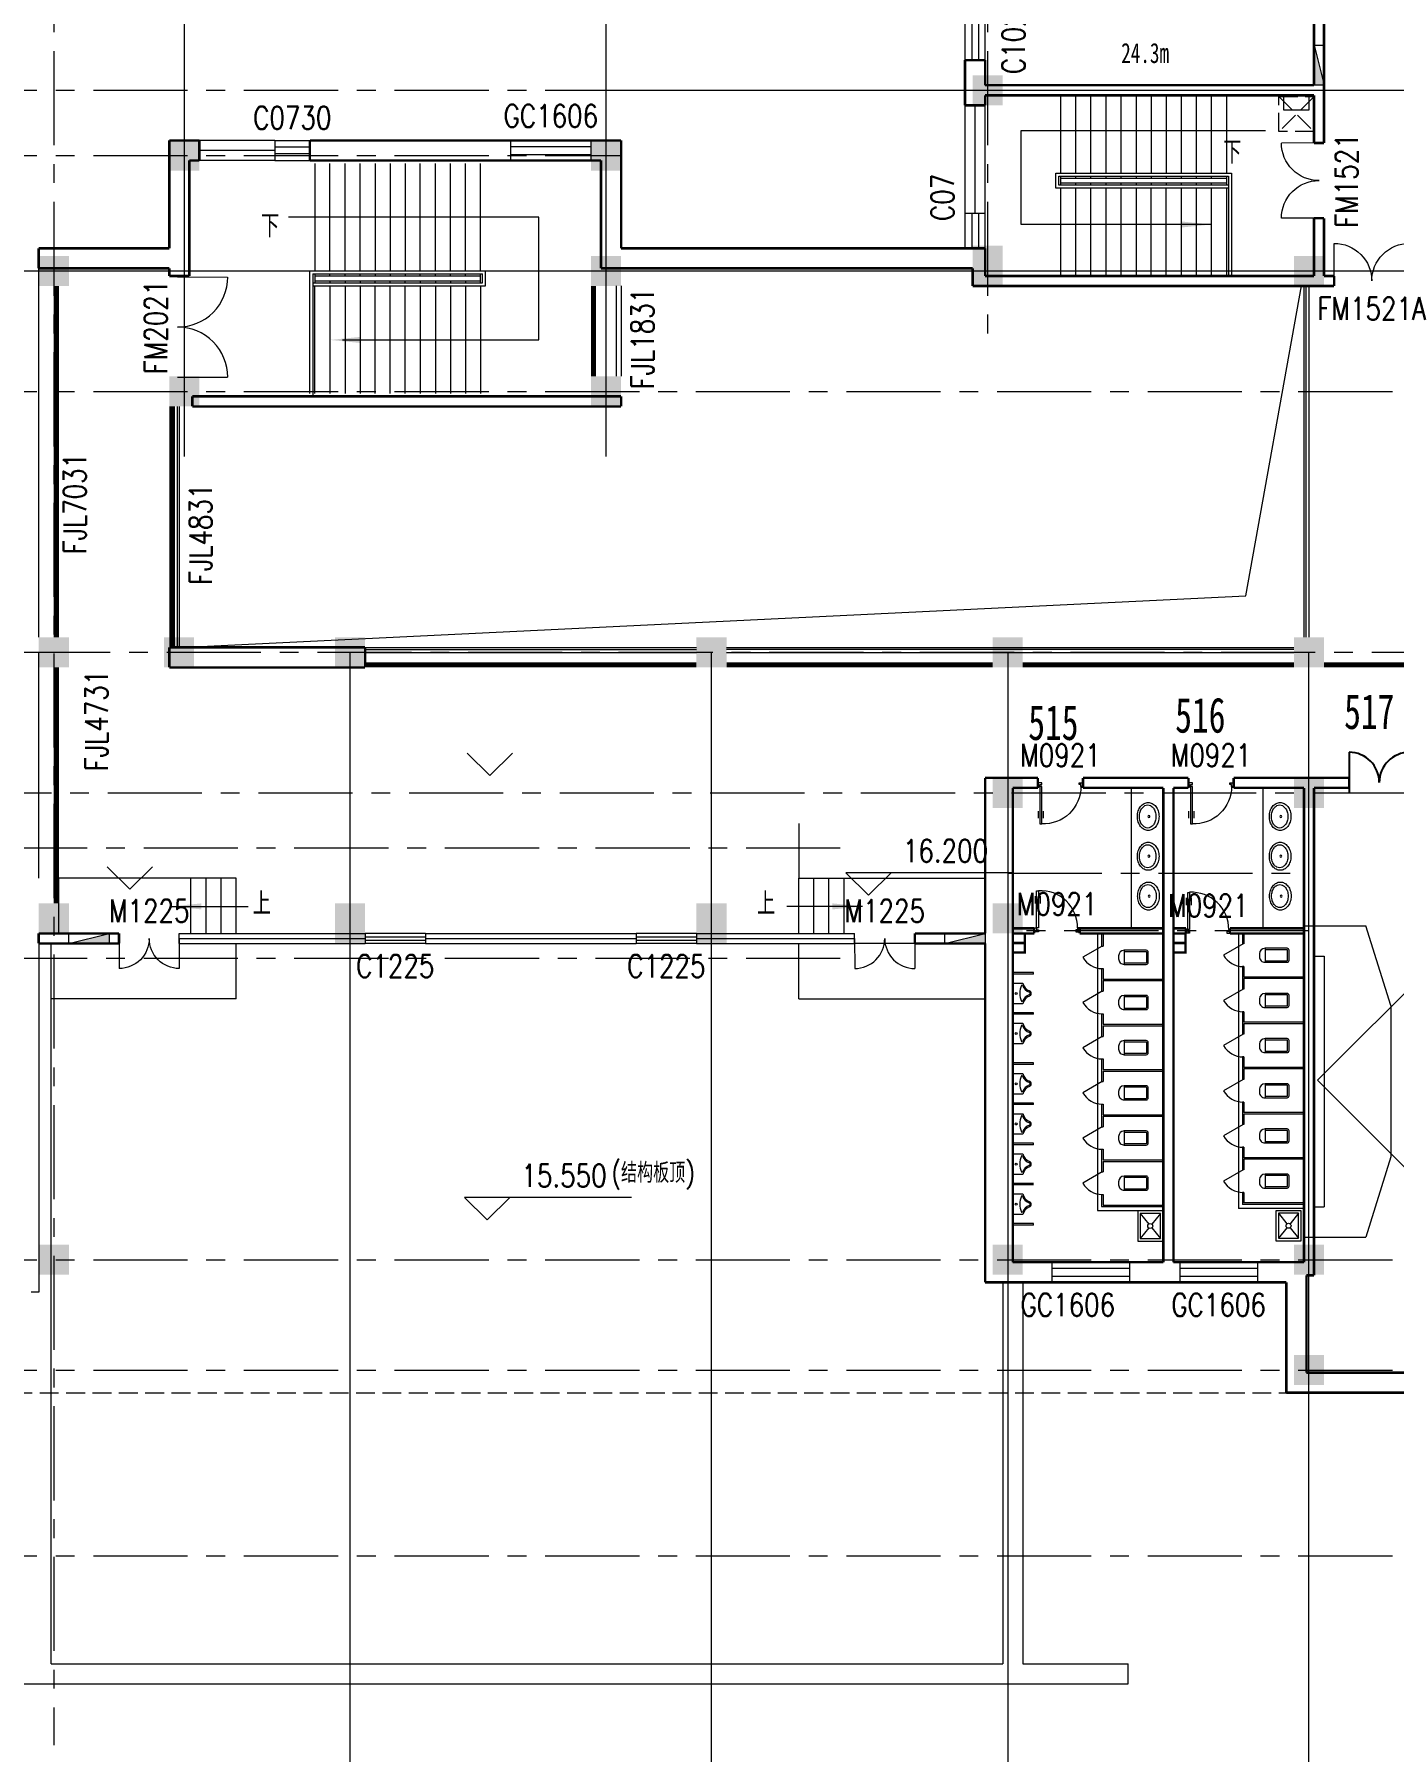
# Model space of a CAD drawing. Extents: x 2719331 to 3465925, y -270324 to -167476.
# Drawn here: x 3370470 to 3397543, y -244306 to -210091 of the extents above; entities that cross this region are included whole.
import ezdxf
from ezdxf.enums import TextEntityAlignment as Align

# ---------------------------------------------------------------- set-up
doc = ezdxf.new("R2010")
doc.units = 0
doc.header["$LTSCALE"] = 1500
doc.header["$MEASUREMENT"] = 0
doc.linetypes.add('CENTER', pattern=[2, 1.25, -0.25, 0.25, -0.25])
doc.linetypes.add('DASH', pattern=[0.35, 0.25, -0.1])
doc.layers.get('0').update_dxf_attribs({"linetype": 'CONTINUOUS', "lineweight": 0})
for name, color, linetype, lineweight in [('AXIS', 7, 'CONTINUOUS', 5), ('COLUMN', 7, 'CONTINUOUS', 5), ('DOTE', 7, 'CENTER', 5), ('LVTRY', 7, 'CONTINUOUS', 5), ('LVTRY_WINDOW', 7, 'CONTINUOUS', 5), ('OTHER', 7, 'CONTINUOUS', 5), ('P-S-TEXT', 7, 'CONTINUOUS', 5), ('PUB_DIM', 250, 'CONTINUOUS', 5), ('PUB_TEXT', 7, 'CONTINUOUS', 5), ('STAIR', 7, 'CONTINUOUS', 5), ('U型玻璃', 7, 'CONTINUOUS', 5), ('WALL', 7, 'CONTINUOUS', 5), ('WINDOW', 7, 'CONTINUOUS', 5), ('WINDOW_TEXT', 7, 'CONTINUOUS', 5), ('屋顶', 7, 'CONTINUOUS', 5), ('我的', 7, 'CONTINUOUS', 5), ('消火栓', 7, 'CONTINUOUS', 5), ('看线', 7, 'CONTINUOUS', 5), ('虚线', 7, 'DASH', 5), ('防火卷帘', 7, 'CONTINUOUS', 5), ('防火卷帘名称', 7, 'CONTINUOUS', 5)]:
    doc.layers.add(name, color=color, linetype=linetype, lineweight=lineweight)
doc.layers.add('地面', color=250, linetype='CONTINUOUS')
doc.styles.add('_SIMPLEX', font='SIMPLEX.shx', dxfattribs={"width": 0.6})
doc.styles.add('DIM_FONT', font='romans.shx', dxfattribs={"width": 0.6})
doc.styles.add('H1', font='romans.shx', dxfattribs={"width": 1.2, "bigfont": 'hztxt.shx'})
doc.styles.add('HZ4', font='SimSun.ttf', dxfattribs={"width": 0.7, "height": 700})
doc.styles.add('SIMPLEX', font='SIMPLEX.SHX', dxfattribs={"width": 0.6})

# ---------------------------------------------------------------- blocks, each defined once
blk = doc.blocks.new('_FZH')
blk.add_solid([(0.5, -0.5), (-0.5, -0.5), (0.5, 0.5), (-0.5, 0.5)])
blk = doc.blocks.new('_ARROW')
blk.add_solid([(0, 0), (-1, 0.1), (-1, -0.1)])
blk = doc.blocks.new('M_A3PTU')
for p, q in [((-0.5, 0), (-0.499, -0.498)), ((0.5, 0), (0.499, -0.498))]:
    blk.add_line(p, q)
for centre, start, end in [((-0.498, -0.001), 269.885, 0.0763), ((0.498, -0.001), 179.9237, 270.115)]:
    blk.add_arc(centre, 0.498, start, end)
blk = doc.blocks.new('A$C68C06AB7')
at = {"layer": '消火栓'}
blk.add_hatch(color=256, dxfattribs=at).paths.add_polyline_path([(800, 200), (0, 200), (800, 0)])
blk.add_line((0, 200), (800, 0), dxfattribs=at)
blk.add_lwpolyline([(0, 200), (0, 0), (800, 0), (800, 200)], close=True, dxfattribs=at)
blk = doc.blocks.new('_WBLK')
for p, q in [((-0.5, 0.5), (0.5, 0.5)), ((0.5, 0.167), (-0.5, 0.167)), ((0.5, -0.167), (-0.5, -0.167)), ((-0.5, -0.5), (0.5, -0.5))]:
    blk.add_line(p, q)
at = {"layer": 'WINDOW_TEXT', "style": 'SIMPLEX', "flags": 9}
blk.add_attdef('A', text='', height=1, dxfattribs=at).set_placement((0, 1.5), align=Align.MIDDLE)
blk = doc.blocks.new('_GCBLK')
at = {"linetype": 'DASH'}
for p, q in [((-0.5, -0.5), (-0.5, 0.5)), ((0.5, -0.5), (0.5, 0.5)), ((-0.5, 0.2), (0.5, 0.2)), ((-0.5, -0.2), (0.5, -0.2))]:
    blk.add_line(p, q, dxfattribs=at)
at = {"layer": 'WINDOW_TEXT', "style": 'SIMPLEX', "flags": 9}
blk.add_attdef('A', text='', height=1, dxfattribs=at).set_placement((0, 1.5), align=Align.MIDDLE)
blk = doc.blocks.new('_LV6')
for p, q in [((-140, -340), (-140, -780)), ((-110, -340), (-110, -770)), ((100, -300), (-100, -300)), ((100, -330), (-100, -330)), ((110, -770), (110, -340)), ((140, -780), (140, -340)), ((140, -770), (-140, -770)), ((-30, -890), (30, -890))]:
    blk.add_line(p, q)
for centre, radius, start, end in [((-100, -340), 40, 90, 180), ((-100, -340), 10, 90, 180), ((100, -340), 40, 0, 90), ((100, -340), 10, 0, 90), ((-30, -780), 110, 180, 270), ((30, -780), 110, 270, 0)]:
    blk.add_arc(centre, radius, start, end)
blk = doc.blocks.new('_DBLK')
blk.add_line((-0.5, 0), (0, -0.866))
blk.add_arc((-0.5, 0), 1, 300, 0)
at = {"layer": 'WINDOW_TEXT', "style": 'SIMPLEX', "flags": 9}
blk.add_attdef('A', text='', height=1, dxfattribs=at).set_placement((0, 1.5), align=Align.MIDDLE)
blk = doc.blocks.new('_LV3')
for points in [[(280, -265, 0.12431), (260, -186, 0.105707), (198, -113, 0.086941), (110, -67, 0.077137), (0, -50, 0.077137), (-110, -67, 0.086941), (-198, -113, 0.105707), (-260, -186, 0.12431), (-280, -265, 0.12431), (-260, -344, 0.105707), (-198, -417, 0.086941), (-110, -463, 0.077137), (0, -480, 0.077137), (110, -463, 0.086941), (198, -417, 0.105707), (260, -344, 0.12431)], [(230, -275, 0.12431), (216, -220, 0.105707), (168, -163, 0.086941), (95, -125, 0.077137), (0, -110, 0.077137), (-95, -125, 0.086941), (-168, -163, 0.105707), (-216, -220, 0.12431), (-230, -275, 0.12431), (-216, -330, 0.105707), (-168, -387, 0.086941), (-95, -425, 0.077137), (0, -440, 0.077137), (95, -425, 0.086941), (168, -387, 0.105707), (216, -330, 0.12431)]]:
    blk.add_lwpolyline(points, format="xyb", close=True)
blk.add_circle((0, -250), 20)
blk = doc.blocks.new('_LV8')
for p, q in [((-205, 0), (205, 0)), ((-205, -191), (-205, 0)), ((205, 0), (205, -191))]:
    blk.add_line(p, q)
blk.add_circle((0, -60), 20)
for centre, radius, start, end in [((-243, -391), 203, 19.2639, 79.2894), ((-152, -175), 10, 114.1084, 248.1394), ((5, -526), 395, 66.6675, 114.1084), ((-243, -401), 233, 19.2639, 68.1394), ((0, -306), 54, 199.2639, 269.7777), ((0, -316), 24, 199.2639, 269.4998), ((0, -306), 54, 270.2223, 340.7361), ((0, -316), 24, 270.5002, 340.7361), ((243, -401), 233, 110.4941, 160.7361), ((243, -391), 203, 100.7106, 160.7361), ((158, -173), 10, 290.4941, 66.6675)]:
    blk.add_arc(centre, radius, start, end)
blk = doc.blocks.new('M_A23MCU')
for p, q in [((-0.489, 0.782), (-0.489, 0.624)), ((-0.454, 0.081), (-0.454, 0.905)), ((-0.454, 0.905), (-0.413, 0.905)), ((-0.413, 0.905), (-0.413, 0.081)), ((-0.378, 0.782), (-0.378, 0.624)), ((-0.495, -0.002), (-0.495, 0.081)), ((-0.495, 0.081), (-0.454, 0.081)), ((-0.413, 0.081), (-0.454, 0.081)), ((-0.454, 0.081), (-0.454, 0.039)), ((-0.454, 0.039), (-0.413, 0.039)), ((-0.413, 0.039), (-0.413, -0.002)), ((0.412, 0.039), (0.412, -0.002)), ((0.453, 0.039), (0.412, 0.039)), ((0.453, 0.081), (0.453, 0.039)), ((0.494, 0.081), (0.453, 0.081)), ((0.494, -0.002), (0.494, 0.081)), ((-0.413, -0.002), (-0.495, -0.002)), ((-0.495, -0.002), (-0.495, -0.002)), ((0.412, -0.002), (0.494, -0.002)), ((0.494, -0.002), (0.494, -0.002))]:
    blk.add_line(p, q)
blk.add_arc((-0.372, 0.082), 0.825, 359.9283, 92.866)
blk = doc.blocks.new('_LV12')
for p, q in [((-250, -50), (-39, -219)), ((-250, -450), (-39, -281)), ((39, -219), (250, -50)), ((39, -281), (250, -450))]:
    blk.add_line(p, q)
for points in [[(300, -500), (300, 0), (-300, 0), (-300, -500)], [(250, -450), (250, -50), (-250, -50), (-250, -450)]]:
    blk.add_lwpolyline(points, close=True)
blk.add_circle((0, -250), 50)

msp = doc.modelspace()

# ---------------------------------------------------------------- linework, layer by layer
at = {"lineweight": 25}
msp.add_line((3396657.5, -224395.2), (3396657.5, -225204.1), dxfattribs=at)
for centre, start, end in [((3396657.5, -224995.2), 0, 90), ((3397857.5, -224995.2), 90, 180)]:
    msp.add_arc(centre, 600, start, end, dxfattribs=at)
at = {"layer": 'AXIS', "lineweight": 0}
msp.add_line((3381482.1, -211204.1), (3387482.1, -211204.1), dxfattribs=at)
at = {"layer": 'COLUMN', "lineweight": 0}
msp.add_line((3362644.6, -214804.1), (3434982.5, -214804.1), dxfattribs=at)
at = {"layer": 'DOTE', "lineweight": 0}
for p, q in [((3370857.2, -177424.7), (3370857.2, -244176.5)), ((3389457.2, -177424.7), (3389457.2, -216276.2)), ((3362644.6, -211204.2), (3433830.9, -211204.2)), ((3388120.6, -211204.1), (3434541, -211204.1)), ((3362644.6, -212504.2), (3382157.2, -212504.2)), ((3362644.6, -217204.2), (3433830.9, -217204.2)), ((3434982.5, -222404.1), (3365932.9, -222404.1)), ((3365932.9, -225204.1), (3434982.5, -225204.1)), ((3386521.9, -226304.1), (3362644.6, -226304.1)), ((3389857.2, -226804.1), (3395857.2, -226804.1)), ((3395857.2, -227954.1), (3389857.2, -227954.1)), ((3386521.9, -228504.1), (3362644.6, -228504.1)), ((3362644.6, -234504.1), (3434982.5, -234504.1)), ((3362644.6, -236704.1), (3434982.5, -236704.1)), ((3362644.6, -240404.1), (3434982.5, -240404.1))]:
    msp.add_line(p, q, dxfattribs=at)
at = {"layer": 'LVTRY', "lineweight": 0}
for p, q in [((3392319.9, -227904.1), (3392319.9, -225104.1)), ((3394947.7, -227904.1), (3394947.7, -225104.1)), ((3401849.6, -225104.1), (3396024.6, -230929.1)), ((3391645.6, -228004.1), (3391645.6, -233525)), ((3391725.6, -228004.1), (3391725.6, -228255)), ((3391755.6, -228004.1), (3391755.6, -228255)), ((3394451.5, -228004.1), (3394451.5, -233484.1)), ((3394531.5, -228004.1), (3394531.5, -228214.1)), ((3394561.5, -228214.1), (3394531.5, -228214.1)), ((3394561.5, -228004.1), (3394561.5, -228214.1)), ((3391725.6, -228255), (3391755.6, -228255)), ((3390366.9, -228785.1), (3389966.9, -228785.1)), ((3390366.9, -228815.1), (3389966.9, -228815.1)), ((3390366.9, -228815.1), (3390366.9, -228785.1)), ((3391725.6, -228705), (3391755.6, -228705)), ((3391725.6, -228705), (3391725.6, -229155)), ((3391755.6, -228705), (3391755.6, -228915)), ((3394531.5, -228664.1), (3394531.5, -229114.1)), ((3394561.5, -228664.1), (3394531.5, -228664.1)), ((3394561.5, -228664.1), (3394561.5, -228874.1)), ((3395761.5, -228874.1), (3394561.5, -228874.1)), ((3391725.6, -229155), (3391755.6, -229155)), ((3391755.6, -228915), (3392955.6, -228915)), ((3391755.6, -228945), (3392955.6, -228945)), ((3391755.6, -228945), (3391755.6, -229155)), ((3394561.5, -229114.1), (3394531.5, -229114.1)), ((3394561.5, -228904.1), (3394561.5, -229114.1)), ((3395761.5, -228904.1), (3394561.5, -228904.1)), ((3390366.9, -229585.1), (3389966.9, -229585.1)), ((3390366.9, -229615.1), (3390366.9, -229585.1)), ((3394531.5, -229564.1), (3394531.5, -230014.1)), ((3394561.5, -229564.1), (3394531.5, -229564.1)), ((3394561.5, -229564.1), (3394561.5, -229774.1)), ((3390366.9, -229615.1), (3389966.9, -229615.1)), ((3391725.6, -229605), (3391725.6, -230055)), ((3391725.6, -229605), (3391755.6, -229605)), ((3391755.6, -229605), (3391755.6, -229815)), ((3391755.6, -229815), (3392955.6, -229815)), ((3391755.6, -229845), (3391755.6, -230055)), ((3391755.6, -229845), (3392955.6, -229845)), ((3395761.5, -229774.1), (3394561.5, -229774.1)), ((3394561.5, -229804.1), (3394561.5, -230014.1)), ((3395761.5, -229804.1), (3394561.5, -229804.1)), ((3391725.6, -230055), (3391755.6, -230055)), ((3394561.5, -230014.1), (3394531.5, -230014.1)), ((3390366.9, -230585.1), (3389966.9, -230585.1)), ((3390366.9, -230615.1), (3390366.9, -230585.1)), ((3391725.6, -230505), (3391755.6, -230505)), ((3391725.6, -230505), (3391725.6, -230955)), ((3391755.6, -230505), (3391755.6, -230715)), ((3394531.5, -230464.1), (3394531.5, -230914.1)), ((3394561.5, -230464.1), (3394531.5, -230464.1)), ((3394561.5, -230464.1), (3394561.5, -230674.1)), ((3390366.9, -230615.1), (3389966.9, -230615.1)), ((3391725.6, -230955), (3391755.6, -230955)), ((3391755.6, -230715), (3392955.6, -230715)), ((3391755.6, -230745), (3392955.6, -230745)), ((3391755.6, -230745), (3391755.6, -230955)), ((3394561.5, -230914.1), (3394531.5, -230914.1)), ((3395761.5, -230674.1), (3394561.5, -230674.1)), ((3394561.5, -230704.1), (3394561.5, -230914.1)), ((3395761.5, -230704.1), (3394561.5, -230704.1)), ((3401849.6, -236754.1), (3396024.6, -230929.1)), ((3390366.9, -231385.1), (3389966.9, -231385.1)), ((3390366.9, -231415.1), (3389966.9, -231415.1)), ((3390366.9, -231415.1), (3390366.9, -231385.1)), ((3391725.6, -231405), (3391755.6, -231405)), ((3391725.6, -231405), (3391725.6, -231855)), ((3391755.6, -231405), (3391755.6, -231615)), ((3391755.6, -231615), (3392955.6, -231615)), ((3394531.5, -231364.1), (3394531.5, -231814.1)), ((3394561.5, -231364.1), (3394531.5, -231364.1)), ((3394561.5, -231364.1), (3394561.5, -231574.1)), ((3395761.5, -231574.1), (3394561.5, -231574.1)), ((3394561.5, -231604.1), (3394561.5, -231814.1)), ((3395761.5, -231604.1), (3394561.5, -231604.1)), ((3391725.6, -231855), (3391755.6, -231855)), ((3391755.6, -231645), (3392955.6, -231645)), ((3391755.6, -231645), (3391755.6, -231855)), ((3394561.5, -231814.1), (3394531.5, -231814.1)), ((3390366.9, -232185.1), (3389966.9, -232185.1)), ((3390366.9, -232215.1), (3389966.9, -232215.1)), ((3390366.9, -232215.1), (3390366.9, -232185.1)), ((3391725.6, -232305), (3391755.6, -232305)), ((3391725.6, -232305), (3391725.6, -232755)), ((3391755.6, -232305), (3391755.6, -232515)), ((3394531.5, -232264.1), (3394531.5, -232714.1)), ((3394561.5, -232264.1), (3394531.5, -232264.1)), ((3394561.5, -232264.1), (3394561.5, -232474.1)), ((3391755.6, -232515), (3392955.6, -232515)), ((3391755.6, -232545), (3392955.6, -232545)), ((3391755.6, -232545), (3391755.6, -232755)), ((3395761.5, -232474.1), (3394561.5, -232474.1)), ((3394561.5, -232504.1), (3394561.5, -232714.1)), ((3395761.5, -232504.1), (3394561.5, -232504.1)), ((3390366.9, -232985.1), (3389966.9, -232985.1)), ((3391725.6, -232755), (3391755.6, -232755)), ((3394561.5, -232714.1), (3394531.5, -232714.1)), ((3390366.9, -233015.1), (3389966.9, -233015.1)), ((3391725.6, -233205), (3391755.6, -233205)), ((3391725.6, -233205), (3391725.6, -233445)), ((3391755.6, -233205), (3391755.6, -233415)), ((3394531.5, -233164.1), (3394531.5, -233404.1)), ((3394561.5, -233164.1), (3394531.5, -233164.1)), ((3394561.5, -233164.1), (3394561.5, -233374.1)), ((3391645.6, -233525), (3392955.6, -233525)), ((3391725.6, -233445), (3392955.6, -233445)), ((3391755.6, -233415), (3392955.6, -233415)), ((3395761.5, -233484.1), (3394451.5, -233484.1)), ((3395761.5, -233404.1), (3394531.5, -233404.1)), ((3395761.5, -233374.1), (3394561.5, -233374.1)), ((3390366.9, -233785.1), (3389966.9, -233785.1)), ((3390366.9, -233815.1), (3389966.9, -233815.1)), ((3390366.9, -233815.1), (3390366.9, -233785.1))]:
    msp.add_line(p, q, dxfattribs=at)
at = {"layer": 'LVTRY', "lineweight": 0, "const_width": 50}
msp.add_lwpolyline([(3390384.5, -228004.1), (3389957.2, -228004.1)], dxfattribs=at)
at = {"layer": 'OTHER', "lineweight": 0}
msp.add_lwpolyline([(3373367.5, -222304.1), (3394600.7, -221278.8), (3395707.2, -215104.1)], dxfattribs=at)
at = {"layer": 'PUB_DIM', "lineweight": 0}
for p, q in [((3379090, -224410.6), (3379540, -224860.6)), ((3379540, -224860.6), (3379990, -224410.6)), ((3371922.3, -226674.1), (3372372.3, -227124.1)), ((3372372.3, -227124.1), (3372822.3, -226674.1)), ((3386634.9, -226793.9), (3387084.9, -227243.9)), ((3389956.3, -226793.9), (3386634.9, -226793.9)), ((3387084.9, -227243.9), (3387534.9, -226793.9)), ((3379038.7, -233263.3), (3379488.7, -233713.3)), ((3382360.2, -233263.3), (3379038.7, -233263.3)), ((3379488.7, -233713.3), (3379938.7, -233263.3))]:
    msp.add_line(p, q, dxfattribs=at)
for points in [[(3393915.3, -213879.1), (3390123.2, -213879.1), (3390123.2, -212008.6), (3394993.6, -212008.6)], [(3376607.2, -216179.1), (3380517.4, -216179.1), (3380517.4, -213734.1), (3375528.8, -213734.1)], [(3373198.1, -227465.5), (3374727.9, -227465.5)], [(3386966.2, -227465.5), (3385457.4, -227465.5)]]:
    msp.add_lwpolyline(points, dxfattribs=at)
at = {"layer": 'STAIR', "lineweight": 0}
for p, q in [((3390915.3, -212854.1), (3390915.3, -211304.1)), ((3391215.3, -212854.1), (3391215.3, -211304.1)), ((3391515.3, -212854.1), (3391515.3, -211304.1)), ((3391815.3, -212854.1), (3391815.3, -211304.1)), ((3392115.3, -212854.1), (3392115.3, -211304.1)), ((3392415.3, -211304.1), (3392415.3, -212854.1)), ((3392715.3, -211304.1), (3392715.3, -212854.1)), ((3393015.3, -211304.1), (3393015.3, -212854.1)), ((3393315.3, -212854.1), (3393315.3, -211304.1)), ((3393615.3, -212854.1), (3393615.3, -211304.1)), ((3393915.3, -212854.1), (3393915.3, -211304.1)), ((3394215.3, -211304.1), (3394215.3, -212854.1)), ((3376057.2, -212664.1), (3376057.2, -214804.1)), ((3376357.2, -214804.1), (3376357.2, -212664.1)), ((3376657.2, -214804.1), (3376657.2, -212664.1)), ((3376957.2, -214804.1), (3376957.2, -212664.1)), ((3377257.2, -212664.1), (3377257.2, -214804.1)), ((3377557.2, -212664.1), (3377557.2, -214804.1)), ((3377857.2, -212664.1), (3377857.2, -214804.1)), ((3378157.2, -214804.1), (3378157.2, -212664.1)), ((3378457.2, -214804.1), (3378457.2, -212664.1)), ((3378757.2, -214804.1), (3378757.2, -212664.1)), ((3379057.2, -214804.1), (3379057.2, -212664.1)), ((3379357.2, -214804.1), (3379357.2, -212664.1)), ((3390815.3, -212854.1), (3394315.3, -212854.1)), ((3390815.3, -213154.1), (3390815.3, -212854.1)), ((3392173, -213154.1), (3390815.3, -213154.1)), ((3390875.3, -212914.1), (3394255.3, -212914.1)), ((3390875.3, -213094.1), (3390875.3, -212914.1)), ((3392138.4, -213094.1), (3390875.3, -213094.1)), ((3390915.3, -213094.1), (3390915.3, -212914.1)), ((3390915.3, -212954.1), (3394215.3, -212954.1)), ((3392115.3, -213054.1), (3390915.3, -213054.1)), ((3390915.3, -214904.1), (3390915.3, -213154.1)), ((3391215.3, -212954.1), (3391215.3, -212914.1)), ((3391215.3, -213094.1), (3391215.3, -213054.1)), ((3391215.3, -214904.1), (3391215.3, -213154.1)), ((3391515.3, -212954.1), (3391515.3, -212914.1)), ((3391515.3, -213094.1), (3391515.3, -213054.1)), ((3391515.3, -214904.1), (3391515.3, -213154.1)), ((3391815.3, -212954.1), (3391815.3, -212914.1)), ((3391815.3, -213094.1), (3391815.3, -213054.1)), ((3391815.3, -214904.1), (3391815.3, -213154.1)), ((3394215.3, -213054.1), (3392049.9, -213054.1)), ((3394255.3, -213094.1), (3392073, -213094.1)), ((3394255.3, -213154.1), (3392107.7, -213154.1)), ((3392115.3, -212954.1), (3392115.3, -212914.1)), ((3392115.3, -213094.1), (3392115.3, -213054.1)), ((3392115.3, -214904.1), (3392115.3, -213154.1)), ((3392415.3, -212914.1), (3392415.3, -212954.1)), ((3392415.3, -213054.1), (3392415.3, -213094.1)), ((3392415.3, -213154.1), (3392415.3, -214904.1)), ((3392715.3, -212914.1), (3392715.3, -212954.1)), ((3392715.3, -213054.1), (3392715.3, -213094.1)), ((3392715.3, -214904.1), (3392715.3, -213154.1)), ((3393015.3, -212914.1), (3393015.3, -212954.1)), ((3393015.3, -213054.1), (3393015.3, -213094.1)), ((3393015.3, -214904.1), (3393015.3, -213154.1)), ((3393315.3, -212954.1), (3393315.3, -212914.1)), ((3393315.3, -213094.1), (3393315.3, -213054.1)), ((3393315.3, -214904.1), (3393315.3, -213154.1)), ((3393615.3, -212954.1), (3393615.3, -212914.1)), ((3393615.3, -213094.1), (3393615.3, -213054.1)), ((3393615.3, -214904.1), (3393615.3, -213154.1)), ((3393915.3, -212954.1), (3393915.3, -212914.1)), ((3393915.3, -213094.1), (3393915.3, -213054.1)), ((3393915.3, -214904.1), (3393915.3, -213154.1)), ((3394215.3, -212914.1), (3394215.3, -213094.1)), ((3394215.3, -213154.1), (3394215.3, -214904.1)), ((3394255.3, -212914.1), (3394255.3, -214904.1)), ((3394315.3, -212854.1), (3394315.3, -214904.1)), ((3375957.2, -214804.1), (3379457.2, -214804.1)), ((3375957.2, -217244.1), (3375957.2, -214804.1)), ((3376017.2, -214864.1), (3379397.2, -214864.1)), ((3376017.2, -214864.1), (3376017.2, -217304.1)), ((3376057.2, -214864.1), (3376057.2, -215044.1)), ((3376357.2, -214904.1), (3376357.2, -214864.1)), ((3376657.2, -214904.1), (3376657.2, -214864.1)), ((3376957.2, -214904.1), (3376957.2, -214864.1)), ((3377257.2, -214864.1), (3377257.2, -214904.1)), ((3377557.2, -214864.1), (3377557.2, -214904.1)), ((3377857.2, -214864.1), (3377857.2, -214904.1)), ((3378157.2, -214904.1), (3378157.2, -214864.1)), ((3378457.2, -214904.1), (3378457.2, -214864.1)), ((3378757.2, -214904.1), (3378757.2, -214864.1)), ((3379057.2, -214904.1), (3379057.2, -214864.1)), ((3379357.2, -215044.1), (3379357.2, -214864.1)), ((3379397.2, -215044.1), (3379397.2, -214864.1)), ((3379457.2, -215104.1), (3379457.2, -214804.1)), ((3376017.2, -215044.1), (3379397.2, -215044.1)), ((3376017.2, -215104.1), (3379457.2, -215104.1)), ((3376057.2, -214904.1), (3379357.2, -214904.1)), ((3376057.2, -215004.1), (3379357.2, -215004.1)), ((3376057.2, -217244.1), (3376057.2, -215104.1)), ((3376357.2, -215004.1), (3376357.2, -215044.1)), ((3376357.2, -215104.1), (3376357.2, -217244.1)), ((3376657.2, -215004.1), (3376657.2, -215044.1)), ((3376657.2, -215104.1), (3376657.2, -217244.1)), ((3376957.2, -215004.1), (3376957.2, -215044.1)), ((3376957.2, -215104.1), (3376957.2, -217244.1)), ((3377257.2, -215044.1), (3377257.2, -215004.1)), ((3377257.2, -217244.1), (3377257.2, -215104.1)), ((3377557.2, -215044.1), (3377557.2, -215004.1)), ((3377557.2, -217244.1), (3377557.2, -215104.1)), ((3377857.2, -215044.1), (3377857.2, -215004.1)), ((3377857.2, -217244.1), (3377857.2, -215104.1)), ((3378157.2, -215004.1), (3378157.2, -215044.1)), ((3378157.2, -215104.1), (3378157.2, -217244.1)), ((3378457.2, -215004.1), (3378457.2, -215044.1)), ((3378457.2, -215104.1), (3378457.2, -217244.1)), ((3378757.2, -215004.1), (3378757.2, -215044.1)), ((3378757.2, -215104.1), (3378757.2, -217244.1)), ((3379057.2, -215004.1), (3379057.2, -215044.1)), ((3379057.2, -215104.1), (3379057.2, -217244.1)), ((3379357.2, -215104.1), (3379357.2, -217244.1)), ((3382057.2, -215104.1), (3382057.2, -216904.1)), ((3382157.2, -215104.1), (3382157.2, -216904.1)), ((3395757.2, -215104.1), (3395757.2, -222104.1)), ((3395797.2, -215104.1), (3395797.2, -222104.1)), ((3395857.2, -215104.1), (3395857.2, -222104.1)), ((3373257.2, -217504.1), (3373257.2, -222304.1)), ((3373317.2, -217504.1), (3373317.2, -222304.1)), ((3373357.2, -217504.1), (3373357.2, -222304.1)), ((3377057.2, -222304.1), (3383657.2, -222304.1)), ((3377057.2, -222344.1), (3383657.2, -222344.1)), ((3384257.2, -222304.1), (3395557.2, -222304.1)), ((3395557.2, -222344.1), (3384257.2, -222344.1)), ((3377057.2, -222404.1), (3383657.2, -222404.1)), ((3384257.2, -222404.1), (3395557.2, -222404.1))]:
    msp.add_line(p, q, dxfattribs=at)
at = {"layer": 'STAIR', "lineweight": 0, "ltscale": 2}
for p, q in [((3370957.2, -228004.1), (3370957.2, -226904.1)), ((3374489.2, -226904.1), (3370957.2, -226904.1)), ((3373589.2, -228004.1), (3373589.2, -226904.1)), ((3373889.2, -228004.1), (3373889.2, -226904.1)), ((3374189.2, -228004.1), (3374189.2, -226904.1)), ((3374489.2, -228004.1), (3374489.2, -226904.1)), ((3385696.2, -226904.1), (3389407.2, -226904.1)), ((3385696.2, -228004.1), (3385696.2, -226904.1)), ((3385996.2, -228004.1), (3385996.2, -226904.1)), ((3386296.2, -228004.1), (3386296.2, -226904.1)), ((3386596.2, -228004.1), (3386596.2, -226904.1)), ((3374489.2, -229304.1), (3374489.2, -228204.1)), ((3385698.2, -229306.1), (3385698.2, -228204.1)), ((3374489.2, -229304.1), (3370807.2, -229304.1)), ((3385698.2, -229306.1), (3389407.2, -229306.1))]:
    msp.add_line(p, q, dxfattribs=at)
at = {"layer": 'STAIR', "lineweight": 0, "const_width": 50}
for points in [[(3390915.3, -211304.1), (3394215.3, -211304.1)], [(3376017.2, -212604.1), (3379397.2, -212604.1)]]:
    msp.add_lwpolyline(points, dxfattribs=at)
at = {"layer": 'U型玻璃', "lineweight": 0}
for p, q in [((3373357.2, -228204.1), (3373357.2, -228004.1)), ((3373357.2, -228004.1), (3377057.2, -228004.1)), ((3373357.2, -228104.1), (3377057.2, -228104.1)), ((3373357.2, -228204.1), (3377057.2, -228204.1)), ((3377057.2, -228004.1), (3377057.2, -228204.1)), ((3378257.2, -228004.1), (3382457.2, -228004.1)), ((3378257.2, -228004.1), (3378257.2, -228204.1)), ((3378257.2, -228004.1), (3378257.2, -228204.1)), ((3378257.2, -228104.1), (3382457.2, -228104.1)), ((3378257.2, -228204.1), (3382457.2, -228204.1)), ((3382457.2, -228004.1), (3382457.2, -228204.1)), ((3383657.2, -228004.1), (3386807.2, -228004.1)), ((3383657.2, -228004.1), (3383657.2, -228204.1)), ((3383657.2, -228104.1), (3386807.2, -228104.1)), ((3383657.2, -228204.1), (3386807.2, -228204.1)), ((3386807.2, -228204.1), (3386807.2, -228004.1))]:
    msp.add_line(p, q, dxfattribs=at)
at = {"layer": 'WALL', "linetype": 'DASH', "lineweight": 0}
for p, q in [((3395257.2, -211327.9), (3395957.1, -212027.9)), ((3395957.1, -211327.9), (3395257.2, -212027.9))]:
    msp.add_line(p, q, dxfattribs=at)
at = {"layer": 'WALL', "lineweight": 0}
for p, q in [((3385703.3, -226905.2), (3385703.3, -225810.5)), ((3395757.2, -227854.1), (3396987, -227854.1)), ((3397487, -229440.8), (3396987, -227854.1)), ((3388003.7, -228206.1), (3386805.6, -228206.1)), ((3395957.2, -228454.1), (3396157.2, -228454.1)), ((3396157.2, -228454.1), (3396157.2, -233454.1)), ((3397487, -229440.8), (3397487, -232454.1)), ((3397487, -232454.1), (3396987, -234054.1)), ((3395957.2, -233454.1), (3396157.2, -233454.1)), ((3395757.2, -234054.1), (3396987, -234054.1))]:
    msp.add_line(p, q, dxfattribs=at)
at = {"layer": 'WALL', "lineweight": 0, "const_width": 50}
for points in [[(3395957.2, -211104.1), (3395957.2, -209104.2)], [(3396157.1, -209104.2), (3396157.2, -212254.1)], [(3389407.2, -210604.1), (3389007.2, -210604.1)], [(3389007.2, -211504.1), (3389007.2, -210604.1)], [(3389407.2, -210604.1), (3389407.2, -211104.1)], [(3395957.2, -211104.1), (3389407.2, -211104.1)], [(3389407.2, -211304.1), (3389407.2, -211504.1)], [(3395957.1, -211304.1), (3389407.2, -211304.1)], [(3395957.1, -211304.1), (3395957.2, -212254.1)], [(3395957.2, -211304.1), (3395957.2, -211304.1)], [(3389407.2, -211504.1), (3389007.2, -211504.1)], [(3373157.1, -214354.1), (3373157.1, -212204.1)], [(3373757.2, -212204.1), (3373157.2, -212204.1)], [(3373757.2, -212204.1), (3373757.2, -212604.1)], [(3375957.2, -212204.1), (3375957.2, -212604.1)], [(3375957.2, -212204.1), (3382157.2, -212204.1)], [(3382157.2, -214354.1), (3382157.2, -212204.1)], [(3396157.2, -212254.1), (3395957.2, -212254.1)], [(3373757.2, -212604.1), (3373557.2, -212604.1)], [(3373557.2, -214904.1), (3373557.2, -212604.1)], [(3375957.2, -212604.1), (3381757.2, -212604.1)], [(3381757.2, -214754.1), (3381757.2, -212604.1)], [(3396157.2, -213754.1), (3395957.2, -213754.1)], [(3395957.2, -214904.1), (3395957.2, -213754.1)], [(3396157.2, -213754.1), (3396157.1, -214904.1)], [(3370557.2, -214354.1), (3370557.2, -214754.1)], [(3370557.2, -214354.1), (3373157.1, -214354.1)], [(3382157.2, -214354.1), (3389007.2, -214354.1)], [(3389007.2, -214354.1), (3389407.2, -214354.1)], [(3389407.2, -214904.1), (3389407.2, -214354.1)], [(3370557.2, -214754.1), (3373157.1, -214754.1)], [(3373157.1, -214904.1), (3373157.1, -214754.1)], [(3381757.2, -214754.1), (3389157.2, -214754.1)], [(3389157.2, -214754.1), (3389157.2, -215104.1)], [(3373557.2, -214904.1), (3373157.1, -214904.1)], [(3396357.2, -215104.1), (3389157.2, -215104.1)], [(3395957.2, -214904.1), (3389407.2, -214904.1)], [(3396357.2, -214904.1), (3396157.1, -214904.1)], [(3396357.2, -214904.1), (3396357.2, -215104.1)], [(3373614.5, -217504.1), (3373614.5, -217304.1)], [(3382157.2, -217304.1), (3373614.5, -217304.1)], [(3373614.5, -217504.1), (3382157.2, -217504.1)], [(3382157.2, -217504.1), (3382157.2, -217304.1)], [(3373157.2, -222304.1), (3373157.2, -222704.1)], [(3373157.2, -222304.1), (3377057.2, -222304.1)], [(3377057.2, -222704.1), (3377057.2, -222304.1)], [(3377057.2, -222704.1), (3373157.2, -222704.1)], [(3389407.2, -224904.1), (3389407.2, -228004.1)], [(3390457.2, -224904.1), (3389407.2, -224904.1)], [(3389957.2, -225104.1), (3389957.2, -229404.3)], [(3390457.2, -225104.1), (3389957.2, -225104.1)], [(3390457.2, -224904.1), (3390457.2, -225104.1)], [(3391357.2, -224904.1), (3391357.2, -225104.1)], [(3392957.2, -224904.1), (3391357.2, -224904.1)], [(3392957.2, -225104.1), (3391357.2, -225104.1)], [(3393457.2, -224904.1), (3392957.2, -224904.1)], [(3392957.2, -229874.1), (3392957.2, -225104.1)], [(3393457.2, -225104.1), (3393157.2, -225104.1)], [(3393157.2, -234554.1), (3393157.2, -225104.1)], [(3393457.2, -225104.1), (3393457.2, -224904.1)], [(3394357.2, -225104.1), (3394357.2, -224904.1)], [(3395957.2, -224904.1), (3394357.2, -224904.1)], [(3395757.2, -225104.1), (3394357.2, -225104.1)], [(3396657.5, -224904.1), (3395757.2, -224904.1)], [(3395757.2, -234554.1), (3395757.2, -225104.1)], [(3396657.5, -225104.1), (3395957.2, -225104.1)], [(3395957.2, -234816.1), (3395957.2, -225104.1)], [(3396657.5, -224904.1), (3396657.5, -225104.1)], [(3370557.2, -228004.1), (3372157.2, -228004.1)], [(3370557.2, -228004.1), (3370557.2, -228204.1)], [(3370557.2, -228204.1), (3372157.2, -228204.1)], [(3372157.2, -228204.1), (3372157.2, -228004.1)], [(3388007.2, -228004.1), (3389407.2, -228004.1)], [(3388007.2, -228204.1), (3388007.2, -228004.1)], [(3388007.2, -228204.1), (3389407.2, -228204.1)], [(3389407.2, -234954.1), (3389407.2, -228204.1)], [(3389957.2, -227904.1), (3390384.5, -227904.1)], [(3389957.2, -228004.1), (3390197.2, -228004.1), (3390197.2, -228384.1), (3389957.2, -228384.1), (3389957.2, -228004.1)], [(3389957.2, -228004.1), (3390384.5, -228004.1)], [(3390384.5, -228004.1), (3389957.2, -228004.1)], [(3389957.2, -228194.1), (3390197.2, -228194.1)], [(3390384.5, -228004.1), (3390384.5, -227904.1)], [(3391290.8, -227904.1), (3392957.2, -227904.1)], [(3391290.8, -227904.1), (3391290.8, -228004.1)], [(3391290.8, -228004.1), (3392957.2, -228004.1)], [(3393157.2, -227904.1), (3393406.3, -227904.1)], [(3393157.2, -228004.1), (3393397.2, -228004.1), (3393397.2, -228384.1), (3393157.2, -228384.1), (3393157.2, -228004.1)], [(3393157.2, -228004.1), (3393406.3, -228004.1)], [(3393157.2, -228194.1), (3393397.2, -228194.1)], [(3393406.3, -227904.1), (3393406.3, -228004.1)], [(3394280.6, -227904.1), (3395757.2, -227904.1)], [(3394280.6, -228004.1), (3394280.6, -227904.1)], [(3394280.6, -228004.1), (3395757.2, -228004.1)], [(3389957.2, -234554.1), (3389957.2, -229404.3)], [(3392957.2, -234554.1), (3392957.2, -229874.1)], [(3392957.2, -234554.1), (3389957.2, -234554.1)], [(3395757.2, -234554.1), (3393157.2, -234554.1)], [(3395407.2, -234954.1), (3389407.2, -234954.1)], [(3395407.2, -234954.1), (3395407.2, -237154.1)], [(3395807.2, -234816.1), (3395957.2, -234816.1)], [(3395807.2, -234816.1), (3395807.2, -236754.1)], [(3395807.2, -236754.1), (3397957.2, -236754.1)], [(3397957.2, -237154.1), (3395407.2, -237154.1)]]:
    msp.add_lwpolyline(points, dxfattribs=at)
at = {"layer": 'WALL', "linetype": 'DASH', "lineweight": 0}
msp.add_lwpolyline([(3395957.2, -212027.9), (3395257.2, -212027.9), (3395257.2, -211327.9), (3395957.2, -211327.9)], close=True, dxfattribs=at)
at = {"layer": 'WINDOW', "lineweight": 0}
for p, q in [((3389007.2, -213654.1), (3389007.2, -211504.1)), ((3389207.2, -213654.1), (3389207.2, -211504.1)), ((3389407.2, -213654.1), (3389407.2, -211504.1)), ((3375257.2, -212204.1), (3373757.2, -212204.1)), ((3375257.2, -212404.1), (3373757.2, -212404.1)), ((3375257.2, -212204.1), (3375257.2, -212604.1)), ((3375257.2, -212604.1), (3373757.2, -212604.1)), ((3389007.2, -213654.1), (3389407.2, -213654.1))]:
    msp.add_line(p, q, dxfattribs=at)
at = {"layer": '屋顶', "lineweight": 0}
for p, q in [((3370557.2, -228204.1), (3370557.2, -235154.1)), ((3370807.2, -242554.1), (3370807.2, -228204.1)), ((3389757.2, -234966.1), (3389757.2, -242554.1)), ((3390157.2, -234966.1), (3390157.2, -242554.1)), ((3370557.2, -235154.1), (3370407.2, -235154.1)), ((3370807.2, -242554.1), (3389757.2, -242554.1)), ((3390157.2, -242554.1), (3392257.2, -242554.1)), ((3392257.2, -242954.1), (3392257.2, -242554.1)), ((3392257.2, -242954.1), (3392257.2, -242554.1)), ((3367657.2, -242954.1), (3392257.2, -242954.1)), ((3367657.2, -242954.1), (3392257.2, -242954.1))]:
    msp.add_line(p, q, dxfattribs=at)
at = {"layer": '我的', "lineweight": 0}
for p, q in [((3373457.2, -218504.1), (3373457.2, -174969.7)), ((3381857.2, -218504.1), (3381857.2, -175801.6)), ((3376757.2, -249211.5), (3376757.2, -222404.1)), ((3383957.2, -249211.5), (3383957.2, -222404.1)), ((3389857.2, -222404.1), (3389857.2, -249211.5)), ((3395857.2, -248943.8), (3395857.2, -222404.1))]:
    msp.add_line(p, q, dxfattribs=at)
at = {"layer": '看线', "lineweight": 0}
for p, q in [((3370557.2, -222104.1), (3370557.2, -214754.1)), ((3370557.2, -226904.1), (3370557.2, -222404.1))]:
    msp.add_line(p, q, dxfattribs=at)
msp.add_lwpolyline([(3395857.2, -211604.1), (3395357.2, -211604.1), (3395357.2, -211304.1), (3395857.2, -211304.1)], close=True, dxfattribs=at)
at = {"layer": '虚线', "lineweight": 0}
msp.add_line((3369003.8, -237154.1), (3395407.2, -237154.1), dxfattribs=at)
at = {"layer": '防火卷帘', "linetype": 'DASH', "lineweight": 0, "const_width": 100}
for points in [[(3370907.2, -215104.4), (3370907.2, -222104.1)], [(3381607.2, -216904.1), (3381607.2, -215104.1)], [(3373207.2, -217504.1), (3373207.2, -222304.1)], [(3370907.2, -222704.1), (3370907.2, -227404.1)], [(3383657.2, -222654.1), (3377057.2, -222654.1)], [(3384257.2, -222654.1), (3389557.2, -222654.1)], [(3390157.2, -222654.1), (3395557.2, -222654.1)], [(3398057.2, -222654.1), (3396157.2, -222654.1)]]:
    msp.add_lwpolyline(points, dxfattribs=at)

# ---------------------------------------------------------------- block references
at = {"layer": 'COLUMN', "lineweight": 0, "xscale": 600, "zscale": 600}
for p, yscale in [((3389457.2, -211204.1), 600), ((3389457.2, -214704.1), 800), ((3395857.2, -214804.1), 600), ((3373349.7, -222404.1), 600)]:
    msp.add_blockref('_FZH', p, dxfattribs=dict(at, yscale=yscale))
at = {"layer": 'COLUMN', "lineweight": 0, "extrusion": (0, 0, -1), "xscale": -600, "yscale": 600, "zscale": -400}
for p in [(-3373457.2, -212504.1), (-3381857.2, -212504.1), (-3381857.2, -214804.1), (-3373457.2, -217204.1), (-3381857.2, -217204.1)]:
    msp.add_blockref('_FZH', p, dxfattribs=at)
at = {"layer": 'COLUMN', "lineweight": 0, "xscale": 600, "zscale": 600, "rotation": 359.9999999999999}
for p, yscale in [((3370857.2, -214804.1), 600), ((3370857.2, -214804.1), 600), ((3370857.2, -222404.1), 600), ((3376757.2, -222404.1), 600), ((3383957.2, -222404.1), 600), ((3389857.2, -222404.1), 600), ((3395857.2, -222404.1), 600), ((3389857.2, -225204.1), 600), ((3395857.2, -225204.1), 600), ((3370857.2, -227704.1), 600), ((3376757.2, -227804.1), 800), ((3383957.2, -227804.1), 800), ((3389857.2, -227704.1), 600), ((3370857.2, -234504.1), 600), ((3389857.2, -234504.1), 600), ((3395857.2, -234504.1), 600), ((3395857.2, -236704.1), 600)]:
    msp.add_blockref('_FZH', p, dxfattribs=dict(at, yscale=yscale))
at = {"layer": 'LVTRY', "lineweight": 0, "xscale": -1, "rotation": 270.000000000045}
for p in [(3392919.9, -225674), (3395547.7, -225674), (3392919.9, -226466.8), (3395547.7, -226466.8), (3392924.2, -227259.6), (3395552, -227259.6)]:
    msp.add_blockref('_LV3', p, dxfattribs=at)
at = {"layer": 'LVTRY', "lineweight": 0}
for name, p, rotation in [('_LV6', (3392955.6, -228480), 269.999999999916), ('_LV6', (3395761.5, -228439.1), 269.9999999998707), ('_LV8', (3389966.9, -229200.1), 90.00000000000512), ('_LV6', (3392955.6, -229380), 269.999999999916), ('_LV6', (3395761.5, -229339.1), 269.9999999998707), ('_LV8', (3389966.9, -230000.1), 90.00000000000512), ('_LV6', (3392955.6, -230280), 269.999999999916), ('_LV6', (3395761.5, -230239.1), 269.9999999998707), ('_LV8', (3389966.9, -231000.1), 90.00000000000512), ('_LV6', (3392955.6, -231180), 269.999999999916), ('_LV6', (3395761.5, -231139.1), 269.9999999998707), ('_LV8', (3389966.9, -231800.1), 90.00000000000512), ('_LV6', (3392955.6, -232080), 269.999999999916), ('_LV6', (3395761.5, -232039.1), 269.9999999998707), ('_LV8', (3389966.9, -232600.1), 90.00000000000512), ('_LV6', (3392955.6, -232980), 269.999999999916), ('_LV6', (3395761.5, -232939.1), 269.9999999998707), ('_LV8', (3389966.9, -233400.1), 90.00000000000512), ('_LV12', (3392946.6, -233833.5), 270.000000000114), ('_LV12', (3395699.5, -233828.7), 270.000000000114)]:
    msp.add_blockref(name, p, dxfattribs=dict(at, rotation=rotation))
at = {"layer": 'LVTRY_WINDOW', "lineweight": 0, "xscale": 450, "yscale": 450, "zscale": 450}
for p, rotation in [((3394546.5, -228439.1), 269.9999999998711), ((3391740.6, -228480), 269.9999999999164), ((3391740.6, -229380), 269.9999999999164), ((3394546.5, -229339.1), 269.9999999998711), ((3391740.6, -230280), 269.9999999999164), ((3394546.5, -230239.1), 269.9999999998711), ((3391740.6, -231180), 269.9999999999164), ((3394546.5, -231139.1), 269.9999999998711), ((3391740.6, -232080), 269.9999999999164), ((3394546.5, -232039.1), 269.9999999998711), ((3391740.6, -232980), 269.9999999999164), ((3394546.5, -232939.1), 269.9999999998711)]:
    msp.add_blockref('_DBLK', p, dxfattribs=dict(at, rotation=rotation))
at = {"layer": 'PUB_DIM', "lineweight": 0, "extrusion": (0, 0, -1), "xscale": -600, "yscale": 600, "zscale": -600}
msp.add_blockref('_ARROW', (-3393915.3, -213879.1), dxfattribs=at)
at = {"layer": 'PUB_DIM', "lineweight": 0, "yscale": 600, "zscale": 600}
for p, xscale in [((3376357.2, -216179.1), -600), ((3373198.1, -227465.5), -600), ((3386966.2, -227465.5), 600)]:
    msp.add_blockref('_ARROW', p, dxfattribs=dict(at, xscale=xscale))
at = {"layer": 'WINDOW', "lineweight": 0}
ref = msp.add_blockref('_WBLK', (3389207.2, -210104.1), dxfattribs=dict(at, xscale=1000, yscale=399.9999999240972, zscale=1000, rotation=90))
ref.add_attrib('A', 'C1021', dxfattribs={"layer": 'WINDOW_TEXT', "height": 450, "rotation": 90, "style": '_SIMPLEX', "width": 0.8, "flags": 8}).set_placement((3389972.7, -210104.1), align=Align.MIDDLE)
ref = msp.add_blockref('_WBLK', (3375607.2, -212404.1), dxfattribs=dict(at, xscale=700, yscale=400.0000000001164, zscale=700))
ref.add_attrib('A', 'C0730', dxfattribs={"layer": 'WINDOW_TEXT', "height": 450, "style": '_SIMPLEX', "width": 0.8, "flags": 8}).set_placement((3375607.2, -211754.1), align=Align.MIDDLE)
ref = msp.add_blockref('_GCBLK', (3380757.2, -212404.1), dxfattribs=dict(at, xscale=1600, yscale=400, zscale=1600))
ref.add_attrib('A', 'GC1606', dxfattribs={"layer": 'WINDOW_TEXT', "height": 450, "style": '_SIMPLEX', "width": 0.8, "flags": 8}).set_placement((3380757.2, -211715.2), align=Align.MIDDLE)
ref = msp.add_blockref('M_A3PTU', (3396057.2, -213004.1), dxfattribs=dict(at, xscale=1500, yscale=-1500, zscale=1500, rotation=90))
ref.add_attrib('A', 'FM1521', dxfattribs={"layer": 'WINDOW_TEXT', "height": 450, "rotation": 90, "style": '_SIMPLEX', "width": 0.8, "flags": 8}).set_placement((3396607.2, -213004.1, -360295.4), align=Align.MIDDLE)
ref = msp.add_blockref('_WBLK', (3389207.2, -214004.1), dxfattribs=dict(at, xscale=700, yscale=400.0000000107102, zscale=700, rotation=90))
ref.add_attrib('A', 'C07', dxfattribs={"layer": 'WINDOW_TEXT', "height": 450, "rotation": 90, "style": '_SIMPLEX', "width": 0.8, "flags": 8}).set_placement((3388557.2, -213339.5), align=Align.MIDDLE)
ref = msp.add_blockref('M_A3PTU', (3397107.2, -215004.1), dxfattribs=dict(at, xscale=1500, yscale=-1500, zscale=1500))
ref.add_attrib('A', 'FM1521A', dxfattribs={"layer": 'WINDOW_TEXT', "height": 450, "style": '_SIMPLEX', "width": 0.8, "flags": 8}).set_placement((3397107.2, -215554.1), align=Align.MIDDLE)
at = {"layer": 'WINDOW', "lineweight": 0, "xscale": 1500, "yscale": -1500, "zscale": 1500}
msp.add_blockref('M_A3PTU', (3397107.2, -215004.1), dxfattribs=at)
at = {"layer": 'WINDOW', "lineweight": 0}
ref = msp.add_blockref('M_A3PTU', (3373323.3, -215923.3), dxfattribs=dict(at, xscale=-2000, yscale=-2000, zscale=2000, rotation=270))
ref.add_attrib('A', 'FM2021', dxfattribs={"layer": 'WINDOW_TEXT', "height": 450, "rotation": 90, "style": '_SIMPLEX', "width": 0.8, "flags": 8}).set_placement((3372887.7, -215923.3, -360295.4), align=Align.MIDDLE)
ref = msp.add_blockref('M_A23MCU', (3390907.2, -225004.1), dxfattribs=dict(at, xscale=900, yscale=-900, zscale=900))
ref.add_attrib('A', 'M0921', dxfattribs={"layer": 'WINDOW_TEXT', "height": 450, "style": '_SIMPLEX', "width": 0.8, "flags": 8}).set_placement((3390907.2, -224454.1), align=Align.MIDDLE)
ref = msp.add_blockref('M_A23MCU', (3393907.2, -225004.1), dxfattribs=dict(at, xscale=900, yscale=-900, zscale=900))
ref.add_attrib('A', 'M0921', dxfattribs={"layer": 'WINDOW_TEXT', "height": 450, "style": '_SIMPLEX', "width": 0.8, "flags": 8}).set_placement((3393907.2, -224454.1), align=Align.MIDDLE)
ref = msp.add_blockref('M_A23MCU', (3390841.7, -227967.7), dxfattribs=dict(at, xscale=900, yscale=900, zscale=900))
ref.add_attrib('A', 'M0921', dxfattribs={"layer": 'WINDOW_TEXT', "height": 450, "style": '_SIMPLEX', "width": 0.8, "flags": 8}).set_placement((3390841.7, -227417.7), align=Align.MIDDLE)
ref = msp.add_blockref('M_A23MCU', (3393852.1, -227999.7), dxfattribs=dict(at, xscale=900, yscale=900, zscale=900))
ref.add_attrib('A', 'M0921', dxfattribs={"layer": 'WINDOW_TEXT', "height": 450, "style": '_SIMPLEX', "width": 0.8, "flags": 8}).set_placement((3393852.1, -227449.7), align=Align.MIDDLE)
ref = msp.add_blockref('M_A3PTU', (3372757.2, -228104.1), dxfattribs=dict(at, xscale=1200, yscale=-1200, zscale=1200, rotation=180))
ref.add_attrib('A', 'M1225', dxfattribs={"layer": 'WINDOW_TEXT', "height": 450, "style": '_SIMPLEX', "width": 0.8, "flags": 8}).set_placement((3372757.2, -227554.1), align=Align.MIDDLE)
ref = msp.add_blockref('M_A3PTU', (3387407.2, -228104.1), dxfattribs=dict(at, xscale=-1200, yscale=-1200, zscale=1200, rotation=180))
ref.add_attrib('A', 'M1225', dxfattribs={"layer": 'WINDOW_TEXT', "height": 450, "style": '_SIMPLEX', "width": 0.8, "flags": 8}).set_placement((3387407.2, -227554.1), align=Align.MIDDLE)
ref = msp.add_blockref('_WBLK', (3377657.2, -228104.1), dxfattribs=dict(at, xscale=1200, yscale=200, zscale=1200, rotation=180))
ref.add_attrib('A', 'C1225', dxfattribs={"layer": 'WINDOW_TEXT', "height": 450, "style": '_SIMPLEX', "width": 0.8, "flags": 8}).set_placement((3377657.2, -228654.1), align=Align.MIDDLE)
ref = msp.add_blockref('_WBLK', (3383057.2, -228104.1), dxfattribs=dict(at, xscale=1200, yscale=200.0000000001164, zscale=1200, rotation=180))
ref.add_attrib('A', 'C1225', dxfattribs={"layer": 'WINDOW_TEXT', "height": 450, "style": '_SIMPLEX', "width": 0.8, "flags": 8}).set_placement((3383057.2, -228654.1), align=Align.MIDDLE)
ref = msp.add_blockref('_GCBLK', (3391507.5, -234754.1), dxfattribs=dict(at, xscale=-1550, yscale=399.9991050362877, zscale=1550, rotation=180))
ref.add_attrib('A', 'GC1606', dxfattribs={"layer": 'WINDOW_TEXT', "height": 450, "style": '_SIMPLEX', "width": 0.8, "flags": 8}).set_placement((3391054.2, -235404.1), align=Align.MIDDLE)
ref = msp.add_blockref('_GCBLK', (3394057.5, -234754.1), dxfattribs=dict(at, xscale=-1550, yscale=399.9991050362877, zscale=1550, rotation=180))
ref.add_attrib('A', 'GC1606', dxfattribs={"layer": 'WINDOW_TEXT', "height": 450, "style": '_SIMPLEX', "width": 0.8, "flags": 8}).set_placement((3394057.5, -235404.1), align=Align.MIDDLE)
at = {"layer": '消火栓', "lineweight": 0, "xscale": -1}
for p, rotation in [((3396157.2, -210304.1), 90), ((3371157.2, -228004.1), 180), ((3388607.2, -228004.1), 180)]:
    msp.add_blockref('A$C68C06AB7', p, dxfattribs=dict(at, rotation=rotation))

# ---------------------------------------------------------------- texts
at = {"layer": 'P-S-TEXT', "lineweight": 0, "style": 'H1', "width": 0.8}
for s, p in [('下', (3394150.2, -212667.1)), ('下', (3374985.7, -214134.4)), ('上', (3374818.6, -227633.3)), ('上', (3384863.3, -227633.3))]:
    msp.add_text(s, height=450, dxfattribs=at).set_placement(p)
at = {"layer": 'PUB_DIM', "lineweight": 0, "style": 'DIM_FONT', "width": 0.8}
for s, p in [('16.200', (3388616.5, -226358.7)), ('15.550', (3381020.4, -232828.1))]:
    msp.add_text(s, height=450, rotation=360, dxfattribs=at).set_placement(p, align=Align.MIDDLE)
at = {"layer": 'PUB_TEXT', "lineweight": 0, "style": 'H1', "width": 0.8}
msp.add_text('(结构板顶)', height=400, dxfattribs=at).set_placement((3381962, -232973.3))
at = {"layer": '地面', "lineweight": 25, "attachment_point": 1, "style": 'HZ4'}
for s, insert, char_height, width in [('{\\C3;24.3m}', (3392117.5, -210261.7), 400, 2214.11), ('{\\C0;516}', (3393192.3, -223303.7), 700, 2451.47), ('{\\C0;517}', (3396557.9, -223230.6), 700, 2451.47), ('{\\C0;515}', (3390265.7, -223450), 700, 2451.47)]:
    msp.add_mtext(s, dxfattribs=dict(at, insert=insert, char_height=char_height, width=width))
at = {"layer": '防火卷帘名称', "lineweight": 0, "style": '_SIMPLEX', "width": 0.8}
for s, p in [('FJL1831', (3382807.8, -217161.5)), ('FJL7031', (3371499.5, -220450.5)), ('FJL4831', (3374007.2, -221061.7)), ('FJL4731', (3371933.5, -224772))]:
    msp.add_text(s, height=450, rotation=90, dxfattribs=at).set_placement(p)

doc.saveas('drawing.dxf')
